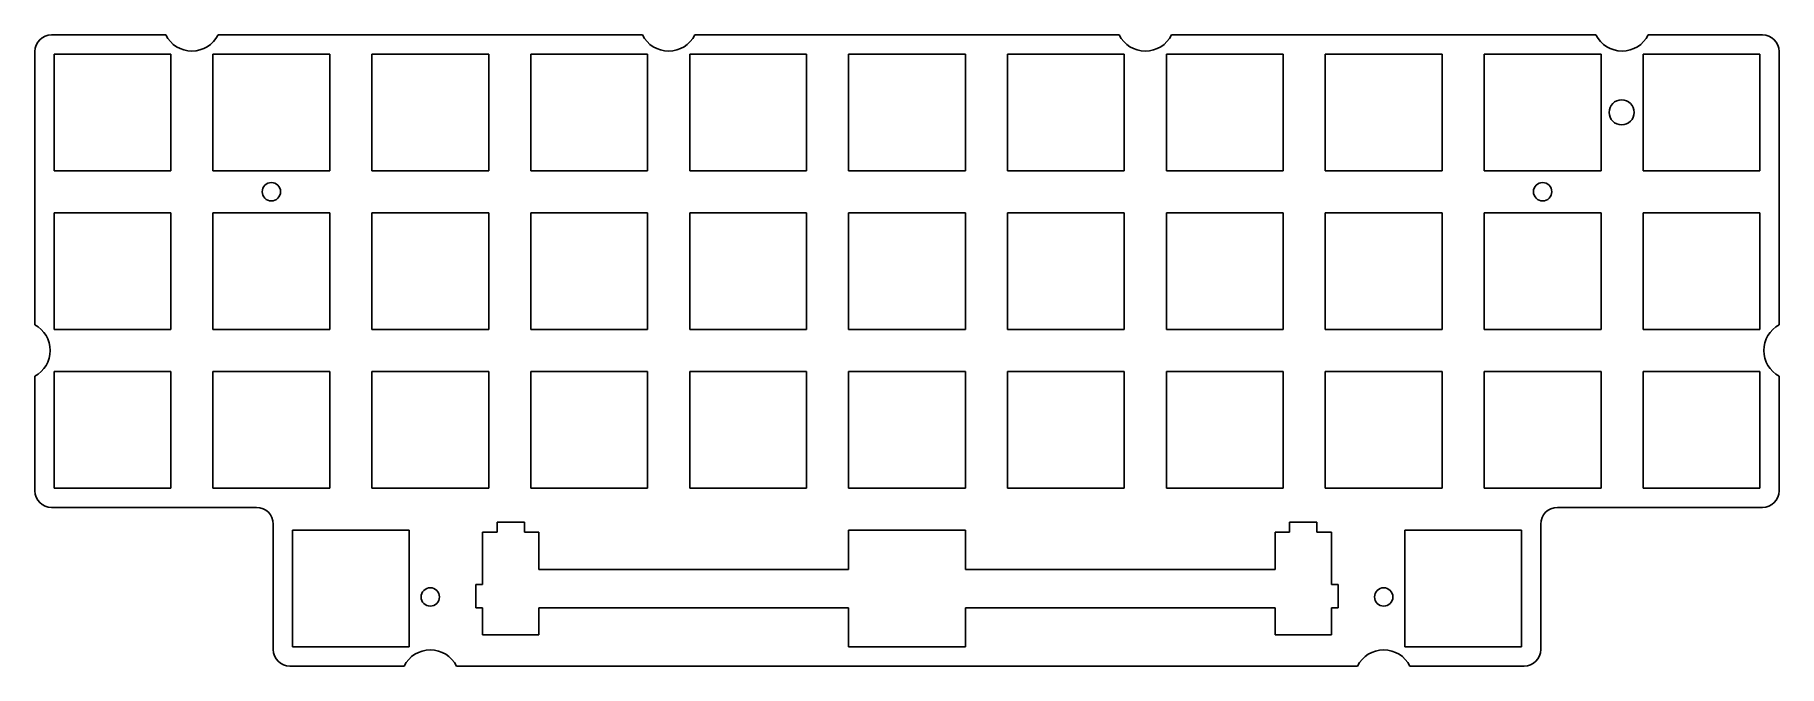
# Model space of a CAD drawing. Header units: millimetres. Extents: x -2669 to 2642, y -1209 to 715.
import ezdxf

# ---------------------------------------------------------------- set-up
doc = ezdxf.new("R2010")
doc.units = ezdxf.units.MM
for name, color, linetype in [('Shape1000', 7, 'CONTINUOUS'), ('Shape1001', 7, 'CONTINUOUS'), ('Shape1002', 7, 'CONTINUOUS'), ('Shape1003', 7, 'CONTINUOUS'), ('Shape1004', 7, 'CONTINUOUS'), ('Shape1005', 7, 'CONTINUOUS'), ('Shape1006', 7, 'CONTINUOUS'), ('Shape1007', 7, 'CONTINUOUS'), ('Shape1008', 7, 'CONTINUOUS'), ('Shape1009', 7, 'CONTINUOUS'), ('Shape1010', 7, 'CONTINUOUS'), ('Shape1011', 7, 'CONTINUOUS'), ('Shape1012', 7, 'CONTINUOUS'), ('Shape1013', 7, 'CONTINUOUS'), ('Shape1014', 7, 'CONTINUOUS'), ('Shape1015', 7, 'CONTINUOUS'), ('Shape1016', 7, 'CONTINUOUS'), ('Shape1017', 7, 'CONTINUOUS'), ('Shape1018', 7, 'CONTINUOUS'), ('Shape1019', 7, 'CONTINUOUS'), ('Shape1020', 7, 'CONTINUOUS'), ('Shape1021', 7, 'CONTINUOUS'), ('Shape1022', 7, 'CONTINUOUS'), ('Shape1023', 7, 'CONTINUOUS'), ('Shape1024', 7, 'CONTINUOUS'), ('Shape1025', 7, 'CONTINUOUS'), ('Shape1026', 7, 'CONTINUOUS'), ('Shape1027', 7, 'CONTINUOUS'), ('Shape2153', 7, 'CONTINUOUS'), ('Shape2154', 7, 'CONTINUOUS'), ('Shape2155', 7, 'CONTINUOUS'), ('Shape2156', 7, 'CONTINUOUS'), ('Shape2385', 7, 'CONTINUOUS'), ('Shape2386', 7, 'CONTINUOUS'), ('Shape2387', 7, 'CONTINUOUS'), ('Shape2388', 7, 'CONTINUOUS'), ('Shape2389', 7, 'CONTINUOUS'), ('Shape2390', 7, 'CONTINUOUS'), ('Shape2391', 7, 'CONTINUOUS'), ('Shape2392', 7, 'CONTINUOUS'), ('Shape2393', 7, 'CONTINUOUS'), ('Shape2394', 7, 'CONTINUOUS'), ('Shape2395', 7, 'CONTINUOUS'), ('Shape2396', 7, 'CONTINUOUS'), ('Shape2397', 7, 'CONTINUOUS'), ('Shape2398', 7, 'CONTINUOUS'), ('Shape2399', 7, 'CONTINUOUS'), ('Shape2400', 7, 'CONTINUOUS'), ('Shape2401', 7, 'CONTINUOUS'), ('Shape2402', 7, 'CONTINUOUS'), ('Shape2403', 7, 'CONTINUOUS'), ('Shape2404', 7, 'CONTINUOUS'), ('Shape2405', 7, 'CONTINUOUS'), ('Shape2406', 7, 'CONTINUOUS'), ('Shape2407', 7, 'CONTINUOUS'), ('Shape2408', 7, 'CONTINUOUS'), ('Shape2409', 7, 'CONTINUOUS'), ('Shape2410', 7, 'CONTINUOUS'), ('Shape2411', 7, 'CONTINUOUS'), ('Shape2412', 7, 'CONTINUOUS'), ('Shape2413', 7, 'CONTINUOUS'), ('Shape2414', 7, 'CONTINUOUS'), ('Shape2415', 7, 'CONTINUOUS'), ('Shape2416', 7, 'CONTINUOUS'), ('Shape2521', 7, 'CONTINUOUS'), ('Shape852', 7, 'CONTINUOUS'), ('Shape853', 7, 'CONTINUOUS'), ('Shape854', 7, 'CONTINUOUS'), ('Shape855', 7, 'CONTINUOUS'), ('Shape856', 7, 'CONTINUOUS'), ('Shape857', 7, 'CONTINUOUS'), ('Shape858', 7, 'CONTINUOUS'), ('Shape859', 7, 'CONTINUOUS'), ('Shape860', 7, 'CONTINUOUS'), ('Shape861', 7, 'CONTINUOUS'), ('Shape862', 7, 'CONTINUOUS'), ('Shape863', 7, 'CONTINUOUS'), ('Shape864', 7, 'CONTINUOUS'), ('Shape865', 7, 'CONTINUOUS'), ('Shape866', 7, 'CONTINUOUS'), ('Shape867', 7, 'CONTINUOUS'), ('Shape868', 7, 'CONTINUOUS'), ('Shape869', 7, 'CONTINUOUS'), ('Shape870', 7, 'CONTINUOUS'), ('Shape871', 7, 'CONTINUOUS'), ('Shape872', 7, 'CONTINUOUS'), ('Shape873', 7, 'CONTINUOUS'), ('Shape874', 7, 'CONTINUOUS'), ('Shape875', 7, 'CONTINUOUS'), ('Shape876', 7, 'CONTINUOUS'), ('Shape877', 7, 'CONTINUOUS'), ('Shape878', 7, 'CONTINUOUS'), ('Shape879', 7, 'CONTINUOUS'), ('Shape880', 7, 'CONTINUOUS'), ('Shape881', 7, 'CONTINUOUS'), ('Shape882', 7, 'CONTINUOUS'), ('Shape883', 7, 'CONTINUOUS'), ('Shape884', 7, 'CONTINUOUS'), ('Shape885', 7, 'CONTINUOUS'), ('Shape886', 7, 'CONTINUOUS'), ('Shape887', 7, 'CONTINUOUS'), ('Shape888', 7, 'CONTINUOUS'), ('Shape889', 7, 'CONTINUOUS'), ('Shape890', 7, 'CONTINUOUS'), ('Shape891', 7, 'CONTINUOUS'), ('Shape892', 7, 'CONTINUOUS'), ('Shape893', 7, 'CONTINUOUS'), ('Shape894', 7, 'CONTINUOUS'), ('Shape895', 7, 'CONTINUOUS'), ('Shape896', 7, 'CONTINUOUS'), ('Shape897', 7, 'CONTINUOUS'), ('Shape898', 7, 'CONTINUOUS'), ('Shape899', 7, 'CONTINUOUS'), ('Shape900', 7, 'CONTINUOUS'), ('Shape901', 7, 'CONTINUOUS'), ('Shape902', 7, 'CONTINUOUS'), ('Shape903', 7, 'CONTINUOUS'), ('Shape904', 7, 'CONTINUOUS'), ('Shape905', 7, 'CONTINUOUS'), ('Shape906', 7, 'CONTINUOUS'), ('Shape907', 7, 'CONTINUOUS'), ('Shape908', 7, 'CONTINUOUS'), ('Shape909', 7, 'CONTINUOUS'), ('Shape910', 7, 'CONTINUOUS'), ('Shape911', 7, 'CONTINUOUS'), ('Shape912', 7, 'CONTINUOUS'), ('Shape913', 7, 'CONTINUOUS'), ('Shape914', 7, 'CONTINUOUS'), ('Shape915', 7, 'CONTINUOUS'), ('Shape916', 7, 'CONTINUOUS'), ('Shape917', 7, 'CONTINUOUS'), ('Shape918', 7, 'CONTINUOUS'), ('Shape919', 7, 'CONTINUOUS'), ('Shape920', 7, 'CONTINUOUS'), ('Shape921', 7, 'CONTINUOUS'), ('Shape922', 7, 'CONTINUOUS'), ('Shape923', 7, 'CONTINUOUS'), ('Shape924', 7, 'CONTINUOUS'), ('Shape925', 7, 'CONTINUOUS'), ('Shape926', 7, 'CONTINUOUS'), ('Shape927', 7, 'CONTINUOUS'), ('Shape928', 7, 'CONTINUOUS'), ('Shape929', 7, 'CONTINUOUS'), ('Shape930', 7, 'CONTINUOUS'), ('Shape931', 7, 'CONTINUOUS'), ('Shape932', 7, 'CONTINUOUS'), ('Shape933', 7, 'CONTINUOUS'), ('Shape934', 7, 'CONTINUOUS'), ('Shape935', 7, 'CONTINUOUS'), ('Shape936', 7, 'CONTINUOUS'), ('Shape937', 7, 'CONTINUOUS'), ('Shape938', 7, 'CONTINUOUS'), ('Shape939', 7, 'CONTINUOUS'), ('Shape940', 7, 'CONTINUOUS'), ('Shape941', 7, 'CONTINUOUS'), ('Shape942', 7, 'CONTINUOUS'), ('Shape943', 7, 'CONTINUOUS'), ('Shape944', 7, 'CONTINUOUS'), ('Shape945', 7, 'CONTINUOUS'), ('Shape946', 7, 'CONTINUOUS'), ('Shape947', 7, 'CONTINUOUS'), ('Shape948', 7, 'CONTINUOUS'), ('Shape949', 7, 'CONTINUOUS'), ('Shape950', 7, 'CONTINUOUS'), ('Shape951', 7, 'CONTINUOUS'), ('Shape952', 7, 'CONTINUOUS'), ('Shape953', 7, 'CONTINUOUS'), ('Shape954', 7, 'CONTINUOUS'), ('Shape955', 7, 'CONTINUOUS'), ('Shape956', 7, 'CONTINUOUS'), ('Shape957', 7, 'CONTINUOUS'), ('Shape958', 7, 'CONTINUOUS'), ('Shape959', 7, 'CONTINUOUS'), ('Shape960', 7, 'CONTINUOUS'), ('Shape961', 7, 'CONTINUOUS'), ('Shape962', 7, 'CONTINUOUS'), ('Shape963', 7, 'CONTINUOUS'), ('Shape964', 7, 'CONTINUOUS'), ('Shape965', 7, 'CONTINUOUS'), ('Shape966', 7, 'CONTINUOUS'), ('Shape967', 7, 'CONTINUOUS'), ('Shape968', 7, 'CONTINUOUS'), ('Shape969', 7, 'CONTINUOUS'), ('Shape970', 7, 'CONTINUOUS'), ('Shape971', 7, 'CONTINUOUS'), ('Shape972', 7, 'CONTINUOUS'), ('Shape973', 7, 'CONTINUOUS'), ('Shape974', 7, 'CONTINUOUS'), ('Shape975', 7, 'CONTINUOUS'), ('Shape976', 7, 'CONTINUOUS'), ('Shape977', 7, 'CONTINUOUS'), ('Shape978', 7, 'CONTINUOUS'), ('Shape979', 7, 'CONTINUOUS'), ('Shape980', 7, 'CONTINUOUS'), ('Shape981', 7, 'CONTINUOUS'), ('Shape982', 7, 'CONTINUOUS'), ('Shape983', 7, 'CONTINUOUS'), ('Shape984', 7, 'CONTINUOUS'), ('Shape985', 7, 'CONTINUOUS'), ('Shape986', 7, 'CONTINUOUS'), ('Shape987', 7, 'CONTINUOUS'), ('Shape988', 7, 'CONTINUOUS'), ('Shape989', 7, 'CONTINUOUS'), ('Shape990', 7, 'CONTINUOUS'), ('Shape991', 7, 'CONTINUOUS'), ('Shape992', 7, 'CONTINUOUS'), ('Shape993', 7, 'CONTINUOUS'), ('Shape994', 7, 'CONTINUOUS'), ('Shape995', 7, 'CONTINUOUS'), ('Shape996', 7, 'CONTINUOUS'), ('Shape997', 7, 'CONTINUOUS'), ('Shape998', 7, 'CONTINUOUS'), ('Shape999', 7, 'CONTINUOUS')]:
    doc.layers.add(name, color=color, linetype=linetype)

msp = doc.modelspace()

# ---------------------------------------------------------------- linework, layer by layer
at = {"layer": 'Shape1000'}
msp.add_line((-1642.6, -667.162), (-1642.6, -311.562), dxfattribs=at)
at = {"layer": 'Shape1001'}
msp.add_line((-1642.6, -311.562), (-1287, -311.562), dxfattribs=at)
at = {"layer": 'Shape1002'}
msp.add_line((-1287, -311.562), (-1287, -667.162), dxfattribs=at)
at = {"layer": 'Shape1003'}
msp.add_line((-1287, -667.162), (-1642.6, -667.162), dxfattribs=at)
at = {"layer": 'Shape1004'}
msp.add_line((-674.862, -667.162), (-674.862, -311.562), dxfattribs=at)
at = {"layer": 'Shape1005'}
msp.add_line((-674.862, -311.562), (-319.262, -311.562), dxfattribs=at)
at = {"layer": 'Shape1006'}
msp.add_line((-319.262, -311.562), (-319.262, -667.162), dxfattribs=at)
at = {"layer": 'Shape1007'}
msp.add_line((-319.262, -667.162), (-674.862, -667.162), dxfattribs=at)
at = {"layer": 'Shape1008'}
msp.add_line((292.878, -667.162), (292.878, -311.562), dxfattribs=at)
at = {"layer": 'Shape1009'}
msp.add_line((292.878, -311.562), (648.478, -311.562), dxfattribs=at)
at = {"layer": 'Shape1010'}
msp.add_line((648.478, -311.562), (648.478, -667.162), dxfattribs=at)
at = {"layer": 'Shape1011'}
msp.add_line((648.478, -667.162), (292.878, -667.162), dxfattribs=at)
at = {"layer": 'Shape1012'}
msp.add_line((1260.62, -667.162), (1260.62, -311.562), dxfattribs=at)
at = {"layer": 'Shape1013'}
msp.add_line((1260.62, -311.562), (1616.22, -311.562), dxfattribs=at)
at = {"layer": 'Shape1014'}
msp.add_line((1616.22, -311.562), (1616.22, -667.162), dxfattribs=at)
at = {"layer": 'Shape1015'}
msp.add_line((1616.22, -667.162), (1260.62, -667.162), dxfattribs=at)
at = {"layer": 'Shape1016'}
msp.add_line((1744.49, -667.162), (1744.49, -311.562), dxfattribs=at)
at = {"layer": 'Shape1017'}
msp.add_line((1744.49, -311.562), (2100.09, -311.562), dxfattribs=at)
at = {"layer": 'Shape1018'}
msp.add_line((2100.09, -311.562), (2100.09, -667.162), dxfattribs=at)
at = {"layer": 'Shape1019'}
msp.add_line((2100.09, -667.162), (1744.49, -667.162), dxfattribs=at)
at = {"layer": 'Shape1020'}
msp.add_line((-1528.94, -1151.03), (-1884.54, -1151.03), dxfattribs=at)
at = {"layer": 'Shape1021'}
msp.add_line((-1884.54, -1151.03), (-1884.54, -795.432), dxfattribs=at)
at = {"layer": 'Shape1022'}
msp.add_line((-1884.54, -795.432), (-1528.94, -795.432), dxfattribs=at)
at = {"layer": 'Shape1023'}
msp.add_line((-1528.94, -795.432), (-1528.94, -1151.03), dxfattribs=at)
at = {"layer": 'Shape1024'}
msp.add_line((-1770.87, -667.162), (-2126.47, -667.162), dxfattribs=at)
at = {"layer": 'Shape1025'}
msp.add_line((-2126.47, -667.162), (-2126.47, -311.562), dxfattribs=at)
at = {"layer": 'Shape1026'}
msp.add_line((-2126.47, -311.562), (-1770.87, -311.562), dxfattribs=at)
at = {"layer": 'Shape1027'}
msp.add_line((-1770.87, -311.562), (-1770.87, -667.162), dxfattribs=at)
at = {"layer": 'Shape2153'}
msp.add_circle((1438.4, -998.614), 27.94, dxfattribs=at)
at = {"layer": 'Shape2154'}
msp.add_circle((-1464.82, -998.614), 27.94, dxfattribs=at)
at = {"layer": 'Shape2155'}
msp.add_circle((1922.27, 236.461), 27.94, dxfattribs=at)
at = {"layer": 'Shape2156'}
msp.add_circle((-1948.69, 236.461), 27.94, dxfattribs=at)
at = {"layer": 'Shape2385'}
msp.add_arc((2164.22, 754.053), 88.9, -153.652, -26.3477, dxfattribs=at)
at = {"layer": 'Shape2386'}
msp.add_line((2243.89, 714.598), (2591.58, 714.598), dxfattribs=at)
at = {"layer": 'Shape2387'}
msp.add_arc((2591.58, 663.798), 50.8, 0, 90, dxfattribs=at)
at = {"layer": 'Shape2388'}
msp.add_line((2642.38, 663.798), (2642.38, -169.112), dxfattribs=at)
at = {"layer": 'Shape2389'}
msp.add_arc((2684.45, -247.427), 88.9, 118.244, -118.244, dxfattribs=at)
at = {"layer": 'Shape2390'}
msp.add_line((2642.38, -325.743), (2642.38, -674.782), dxfattribs=at)
at = {"layer": 'Shape2391'}
msp.add_arc((2591.58, -674.782), 50.8, -90, 0, dxfattribs=at)
at = {"layer": 'Shape2392'}
msp.add_line((2591.58, -725.582), (1967.37, -725.582), dxfattribs=at)
at = {"layer": 'Shape2393'}
msp.add_arc((1967.37, -776.382), 50.8, 90, 180, dxfattribs=at)
at = {"layer": 'Shape2394'}
msp.add_line((1916.57, -776.382), (1916.57, -1158.65), dxfattribs=at)
at = {"layer": 'Shape2395'}
msp.add_arc((1865.77, -1158.65), 50.8, -90, 0, dxfattribs=at)
at = {"layer": 'Shape2396'}
msp.add_line((1865.77, -1209.45), (1518.08, -1209.45), dxfattribs=at)
at = {"layer": 'Shape2397'}
msp.add_arc((1438.42, -1248.91), 88.9, 26.3477, 153.652, dxfattribs=at)
at = {"layer": 'Shape2398'}
msp.add_line((1358.75, -1209.45), (-1385.14, -1209.45), dxfattribs=at)
at = {"layer": 'Shape2399'}
msp.add_arc((-1464.8, -1248.91), 88.9, 26.3477, 153.652, dxfattribs=at)
at = {"layer": 'Shape2400'}
msp.add_line((-1544.47, -1209.45), (-1892.16, -1209.45), dxfattribs=at)
at = {"layer": 'Shape2401'}
msp.add_arc((-1892.16, -1158.65), 50.8, 180, -90, dxfattribs=at)
at = {"layer": 'Shape2402'}
msp.add_line((-1942.96, -1158.65), (-1942.96, -776.382), dxfattribs=at)
at = {"layer": 'Shape2403'}
msp.add_arc((-1993.76, -776.382), 50.8, 0, 90, dxfattribs=at)
at = {"layer": 'Shape2404'}
msp.add_line((-1993.76, -725.582), (-2617.96, -725.582), dxfattribs=at)
at = {"layer": 'Shape2405'}
msp.add_arc((-2617.96, -674.782), 50.8, 180, -90, dxfattribs=at)
at = {"layer": 'Shape2406'}
msp.add_line((-2668.76, -674.782), (-2668.76, -325.743), dxfattribs=at)
at = {"layer": 'Shape2407'}
msp.add_arc((-2710.83, -247.427), 88.9, -61.7563, 61.7563, dxfattribs=at)
at = {"layer": 'Shape2408'}
msp.add_line((-2668.76, -169.112), (-2668.76, 663.798), dxfattribs=at)
at = {"layer": 'Shape2409'}
msp.add_arc((-2617.96, 663.798), 50.8, 90, 180, dxfattribs=at)
at = {"layer": 'Shape2410'}
msp.add_line((-2617.96, 714.598), (-2270.27, 714.598), dxfattribs=at)
at = {"layer": 'Shape2411'}
msp.add_arc((-2190.61, 754.053), 88.9, -153.652, -26.3477, dxfattribs=at)
at = {"layer": 'Shape2412'}
msp.add_line((-2110.94, 714.598), (-818.662, 714.598), dxfattribs=at)
at = {"layer": 'Shape2413'}
msp.add_arc((-738.997, 754.053), 88.9, -153.652, -26.3477, dxfattribs=at)
at = {"layer": 'Shape2414'}
msp.add_line((-659.332, 714.598), (632.948, 714.598), dxfattribs=at)
at = {"layer": 'Shape2415'}
msp.add_arc((712.613, 754.053), 88.9, -153.652, -26.3477, dxfattribs=at)
at = {"layer": 'Shape2416'}
msp.add_line((792.278, 714.598), (2084.56, 714.598), dxfattribs=at)
at = {"layer": 'Shape2521'}
msp.add_circle((2162.93, 478.377), 38.1, dxfattribs=at)
at = {"layer": 'Shape852'}
msp.add_line((-190.992, -1031.64), (-1133.99, -1031.64), dxfattribs=at)
at = {"layer": 'Shape853'}
msp.add_line((-1133.99, -1031.64), (-1133.99, -1113.69), dxfattribs=at)
at = {"layer": 'Shape854'}
msp.add_line((-1133.99, -1113.69), (-1305.43, -1113.69), dxfattribs=at)
at = {"layer": 'Shape855'}
msp.add_line((-1305.43, -1113.69), (-1305.43, -1031.64), dxfattribs=at)
at = {"layer": 'Shape856'}
msp.add_line((-1305.43, -1031.64), (-1326.4, -1031.64), dxfattribs=at)
at = {"layer": 'Shape857'}
msp.add_line((-1326.4, -1031.64), (-1326.4, -960.551), dxfattribs=at)
at = {"layer": 'Shape858'}
msp.add_line((-1326.4, -960.551), (-1305.43, -960.551), dxfattribs=at)
at = {"layer": 'Shape859'}
msp.add_line((-1305.43, -960.551), (-1305.43, -801.291), dxfattribs=at)
at = {"layer": 'Shape860'}
msp.add_line((-1305.43, -801.291), (-1261.61, -801.291), dxfattribs=at)
at = {"layer": 'Shape861'}
msp.add_line((-1261.61, -801.291), (-1261.61, -770.805), dxfattribs=at)
at = {"layer": 'Shape862'}
msp.add_line((-1261.61, -770.805), (-1177.78, -770.805), dxfattribs=at)
at = {"layer": 'Shape863'}
msp.add_line((-1177.78, -770.805), (-1177.78, -801.291), dxfattribs=at)
at = {"layer": 'Shape864'}
msp.add_line((-1177.78, -801.291), (-1133.99, -801.291), dxfattribs=at)
at = {"layer": 'Shape865'}
msp.add_line((-1133.99, -801.291), (-1133.99, -914.803), dxfattribs=at)
at = {"layer": 'Shape866'}
msp.add_line((-1133.99, -914.803), (-190.992, -914.803), dxfattribs=at)
at = {"layer": 'Shape867'}
msp.add_line((-190.992, -914.803), (-190.992, -795.432), dxfattribs=at)
at = {"layer": 'Shape868'}
msp.add_line((-190.992, -795.432), (164.608, -795.432), dxfattribs=at)
at = {"layer": 'Shape869'}
msp.add_line((164.608, -795.432), (164.608, -914.803), dxfattribs=at)
at = {"layer": 'Shape870'}
msp.add_line((164.608, -914.803), (1107.59, -914.803), dxfattribs=at)
at = {"layer": 'Shape871'}
msp.add_line((1107.59, -914.803), (1107.59, -801.291), dxfattribs=at)
at = {"layer": 'Shape872'}
msp.add_line((1107.59, -801.291), (1151.4, -801.291), dxfattribs=at)
at = {"layer": 'Shape873'}
msp.add_line((1151.4, -801.291), (1151.4, -770.805), dxfattribs=at)
at = {"layer": 'Shape874'}
msp.add_line((1151.4, -770.805), (1235.2, -770.805), dxfattribs=at)
at = {"layer": 'Shape875'}
msp.add_line((1235.2, -770.805), (1235.2, -801.291), dxfattribs=at)
at = {"layer": 'Shape876'}
msp.add_line((1235.2, -801.291), (1279.01, -801.291), dxfattribs=at)
at = {"layer": 'Shape877'}
msp.add_line((1279.01, -801.291), (1279.01, -960.551), dxfattribs=at)
at = {"layer": 'Shape878'}
msp.add_line((1279.01, -960.551), (1299.99, -960.551), dxfattribs=at)
at = {"layer": 'Shape879'}
msp.add_line((1299.99, -960.551), (1299.99, -1031.64), dxfattribs=at)
at = {"layer": 'Shape880'}
msp.add_line((1299.99, -1031.64), (1279.01, -1031.64), dxfattribs=at)
at = {"layer": 'Shape881'}
msp.add_line((1279.01, -1031.64), (1279.01, -1113.69), dxfattribs=at)
at = {"layer": 'Shape882'}
msp.add_line((1279.01, -1113.69), (1107.59, -1113.69), dxfattribs=at)
at = {"layer": 'Shape883'}
msp.add_line((1107.59, -1113.69), (1107.59, -1031.64), dxfattribs=at)
at = {"layer": 'Shape884'}
msp.add_line((1107.59, -1031.64), (164.608, -1031.64), dxfattribs=at)
at = {"layer": 'Shape885'}
msp.add_line((164.608, -1031.64), (164.608, -1151.03), dxfattribs=at)
at = {"layer": 'Shape886'}
msp.add_line((164.608, -1151.03), (-190.992, -1151.03), dxfattribs=at)
at = {"layer": 'Shape887'}
msp.add_line((-190.992, -1151.03), (-190.992, -1031.64), dxfattribs=at)
at = {"layer": 'Shape888'}
msp.add_line((1132.35, 656.178), (1132.35, 300.578), dxfattribs=at)
at = {"layer": 'Shape889'}
msp.add_line((1132.35, 300.578), (776.748, 300.578), dxfattribs=at)
at = {"layer": 'Shape890'}
msp.add_line((776.748, 300.578), (776.748, 656.178), dxfattribs=at)
at = {"layer": 'Shape891'}
msp.add_line((776.748, 656.178), (1132.35, 656.178), dxfattribs=at)
at = {"layer": 'Shape892'}
msp.add_line((-2254.74, 300.578), (-2610.34, 300.578), dxfattribs=at)
at = {"layer": 'Shape893'}
msp.add_line((-2610.34, 300.578), (-2610.34, 656.178), dxfattribs=at)
at = {"layer": 'Shape894'}
msp.add_line((-2610.34, 656.178), (-2254.74, 656.178), dxfattribs=at)
at = {"layer": 'Shape895'}
msp.add_line((-2254.74, 656.178), (-2254.74, 300.578), dxfattribs=at)
at = {"layer": 'Shape896'}
msp.add_line((-1287, 656.178), (-1287, 300.578), dxfattribs=at)
at = {"layer": 'Shape897'}
msp.add_line((-1287, 300.578), (-1642.6, 300.578), dxfattribs=at)
at = {"layer": 'Shape898'}
msp.add_line((-1642.6, 300.578), (-1642.6, 656.178), dxfattribs=at)
at = {"layer": 'Shape899'}
msp.add_line((-1642.6, 656.178), (-1287, 656.178), dxfattribs=at)
at = {"layer": 'Shape900'}
msp.add_line((-1770.87, 656.178), (-1770.87, 300.578), dxfattribs=at)
at = {"layer": 'Shape901'}
msp.add_line((-1770.87, 300.578), (-2126.47, 300.578), dxfattribs=at)
at = {"layer": 'Shape902'}
msp.add_line((-2126.47, 300.578), (-2126.47, 656.178), dxfattribs=at)
at = {"layer": 'Shape903'}
msp.add_line((-2126.47, 656.178), (-1770.87, 656.178), dxfattribs=at)
at = {"layer": 'Shape904'}
msp.add_line((648.478, 300.578), (292.878, 300.578), dxfattribs=at)
at = {"layer": 'Shape905'}
msp.add_line((292.878, 300.578), (292.878, 656.178), dxfattribs=at)
at = {"layer": 'Shape906'}
msp.add_line((292.878, 656.178), (648.478, 656.178), dxfattribs=at)
at = {"layer": 'Shape907'}
msp.add_line((648.478, 656.178), (648.478, 300.578), dxfattribs=at)
at = {"layer": 'Shape908'}
msp.add_line((-674.862, 656.178), (-319.262, 656.178), dxfattribs=at)
at = {"layer": 'Shape909'}
msp.add_line((-319.262, 656.178), (-319.262, 300.578), dxfattribs=at)
at = {"layer": 'Shape910'}
msp.add_line((-319.262, 300.578), (-674.862, 300.578), dxfattribs=at)
at = {"layer": 'Shape911'}
msp.add_line((-674.862, 300.578), (-674.862, 656.178), dxfattribs=at)
at = {"layer": 'Shape912'}
msp.add_line((1260.62, 300.578), (1260.62, 656.178), dxfattribs=at)
at = {"layer": 'Shape913'}
msp.add_line((1260.62, 656.178), (1616.22, 656.178), dxfattribs=at)
at = {"layer": 'Shape914'}
msp.add_line((1616.22, 656.178), (1616.22, 300.578), dxfattribs=at)
at = {"layer": 'Shape915'}
msp.add_line((1616.22, 300.578), (1260.62, 300.578), dxfattribs=at)
at = {"layer": 'Shape916'}
msp.add_line((1502.55, -1151.03), (1502.55, -795.432), dxfattribs=at)
at = {"layer": 'Shape917'}
msp.add_line((1502.55, -795.432), (1858.15, -795.432), dxfattribs=at)
at = {"layer": 'Shape918'}
msp.add_line((1858.15, -795.432), (1858.15, -1151.03), dxfattribs=at)
at = {"layer": 'Shape919'}
msp.add_line((1858.15, -1151.03), (1502.55, -1151.03), dxfattribs=at)
at = {"layer": 'Shape920'}
msp.add_line((-1158.73, 656.178), (-803.132, 656.178), dxfattribs=at)
at = {"layer": 'Shape921'}
msp.add_line((-803.132, 656.178), (-803.132, 300.578), dxfattribs=at)
at = {"layer": 'Shape922'}
msp.add_line((-803.132, 300.578), (-1158.73, 300.578), dxfattribs=at)
at = {"layer": 'Shape923'}
msp.add_line((-1158.73, 300.578), (-1158.73, 656.178), dxfattribs=at)
at = {"layer": 'Shape924'}
msp.add_line((-190.992, 300.578), (-190.992, 656.178), dxfattribs=at)
at = {"layer": 'Shape925'}
msp.add_line((-190.992, 656.178), (164.608, 656.178), dxfattribs=at)
at = {"layer": 'Shape926'}
msp.add_line((164.608, 656.178), (164.608, 300.578), dxfattribs=at)
at = {"layer": 'Shape927'}
msp.add_line((164.608, 300.578), (-190.992, 300.578), dxfattribs=at)
at = {"layer": 'Shape928'}
msp.add_line((1744.49, 300.578), (1744.49, 656.178), dxfattribs=at)
at = {"layer": 'Shape929'}
msp.add_line((1744.49, 656.178), (2100.09, 656.178), dxfattribs=at)
at = {"layer": 'Shape930'}
msp.add_line((2100.09, 656.178), (2100.09, 300.578), dxfattribs=at)
at = {"layer": 'Shape931'}
msp.add_line((2100.09, 300.578), (1744.49, 300.578), dxfattribs=at)
at = {"layer": 'Shape932'}
msp.add_line((2583.96, 300.578), (2228.36, 300.578), dxfattribs=at)
at = {"layer": 'Shape933'}
msp.add_line((2228.36, 300.578), (2228.36, 656.178), dxfattribs=at)
at = {"layer": 'Shape934'}
msp.add_line((2228.36, 656.178), (2583.96, 656.178), dxfattribs=at)
at = {"layer": 'Shape935'}
msp.add_line((2583.96, 656.178), (2583.96, 300.578), dxfattribs=at)
at = {"layer": 'Shape936'}
msp.add_line((2228.36, -667.162), (2228.36, -311.562), dxfattribs=at)
at = {"layer": 'Shape937'}
msp.add_line((2228.36, -311.562), (2583.96, -311.562), dxfattribs=at)
at = {"layer": 'Shape938'}
msp.add_line((2583.96, -311.562), (2583.96, -667.162), dxfattribs=at)
at = {"layer": 'Shape939'}
msp.add_line((2583.96, -667.162), (2228.36, -667.162), dxfattribs=at)
at = {"layer": 'Shape940'}
msp.add_line((776.748, -667.162), (776.748, -311.562), dxfattribs=at)
at = {"layer": 'Shape941'}
msp.add_line((776.748, -311.562), (1132.35, -311.562), dxfattribs=at)
at = {"layer": 'Shape942'}
msp.add_line((1132.35, -311.562), (1132.35, -667.162), dxfattribs=at)
at = {"layer": 'Shape943'}
msp.add_line((1132.35, -667.162), (776.748, -667.162), dxfattribs=at)
at = {"layer": 'Shape944'}
msp.add_line((-190.992, -667.162), (-190.992, -311.562), dxfattribs=at)
at = {"layer": 'Shape945'}
msp.add_line((-190.992, -311.562), (164.608, -311.562), dxfattribs=at)
at = {"layer": 'Shape946'}
msp.add_line((164.608, -311.562), (164.608, -667.162), dxfattribs=at)
at = {"layer": 'Shape947'}
msp.add_line((164.608, -667.162), (-190.992, -667.162), dxfattribs=at)
at = {"layer": 'Shape948'}
msp.add_line((-1158.73, -667.162), (-1158.73, -311.562), dxfattribs=at)
at = {"layer": 'Shape949'}
msp.add_line((-1158.73, -311.562), (-803.132, -311.562), dxfattribs=at)
at = {"layer": 'Shape950'}
msp.add_line((-803.132, -311.562), (-803.132, -667.162), dxfattribs=at)
at = {"layer": 'Shape951'}
msp.add_line((-803.132, -667.162), (-1158.73, -667.162), dxfattribs=at)
at = {"layer": 'Shape952'}
msp.add_line((2228.36, -183.292), (2228.36, 172.308), dxfattribs=at)
at = {"layer": 'Shape953'}
msp.add_line((2228.36, 172.308), (2583.96, 172.308), dxfattribs=at)
at = {"layer": 'Shape954'}
msp.add_line((2583.96, 172.308), (2583.96, -183.292), dxfattribs=at)
at = {"layer": 'Shape955'}
msp.add_line((2583.96, -183.292), (2228.36, -183.292), dxfattribs=at)
at = {"layer": 'Shape956'}
msp.add_line((1260.62, -183.292), (1260.62, 172.308), dxfattribs=at)
at = {"layer": 'Shape957'}
msp.add_line((1260.62, 172.308), (1616.22, 172.308), dxfattribs=at)
at = {"layer": 'Shape958'}
msp.add_line((1616.22, 172.308), (1616.22, -183.292), dxfattribs=at)
at = {"layer": 'Shape959'}
msp.add_line((1616.22, -183.292), (1260.62, -183.292), dxfattribs=at)
at = {"layer": 'Shape960'}
msp.add_line((292.878, -183.292), (292.878, 172.308), dxfattribs=at)
at = {"layer": 'Shape961'}
msp.add_line((292.878, 172.308), (648.478, 172.308), dxfattribs=at)
at = {"layer": 'Shape962'}
msp.add_line((648.478, 172.308), (648.478, -183.292), dxfattribs=at)
at = {"layer": 'Shape963'}
msp.add_line((648.478, -183.292), (292.878, -183.292), dxfattribs=at)
at = {"layer": 'Shape964'}
msp.add_line((-674.862, -183.292), (-674.862, 172.308), dxfattribs=at)
at = {"layer": 'Shape965'}
msp.add_line((-674.862, 172.308), (-319.262, 172.308), dxfattribs=at)
at = {"layer": 'Shape966'}
msp.add_line((-319.262, 172.308), (-319.262, -183.292), dxfattribs=at)
at = {"layer": 'Shape967'}
msp.add_line((-319.262, -183.292), (-674.862, -183.292), dxfattribs=at)
at = {"layer": 'Shape968'}
msp.add_line((-1642.6, -183.292), (-1642.6, 172.308), dxfattribs=at)
at = {"layer": 'Shape969'}
msp.add_line((-1642.6, 172.308), (-1287, 172.308), dxfattribs=at)
at = {"layer": 'Shape970'}
msp.add_line((-1287, 172.308), (-1287, -183.292), dxfattribs=at)
at = {"layer": 'Shape971'}
msp.add_line((-1287, -183.292), (-1642.6, -183.292), dxfattribs=at)
at = {"layer": 'Shape972'}
msp.add_line((-2610.34, -183.292), (-2610.34, 172.308), dxfattribs=at)
at = {"layer": 'Shape973'}
msp.add_line((-2610.34, 172.308), (-2254.74, 172.308), dxfattribs=at)
at = {"layer": 'Shape974'}
msp.add_line((-2254.74, 172.308), (-2254.74, -183.292), dxfattribs=at)
at = {"layer": 'Shape975'}
msp.add_line((-2254.74, -183.292), (-2610.34, -183.292), dxfattribs=at)
at = {"layer": 'Shape976'}
msp.add_line((-2126.47, -183.292), (-2126.47, 172.308), dxfattribs=at)
at = {"layer": 'Shape977'}
msp.add_line((-2126.47, 172.308), (-1770.87, 172.308), dxfattribs=at)
at = {"layer": 'Shape978'}
msp.add_line((-1770.87, 172.308), (-1770.87, -183.292), dxfattribs=at)
at = {"layer": 'Shape979'}
msp.add_line((-1770.87, -183.292), (-2126.47, -183.292), dxfattribs=at)
at = {"layer": 'Shape980'}
msp.add_line((-1158.73, -183.292), (-1158.73, 172.308), dxfattribs=at)
at = {"layer": 'Shape981'}
msp.add_line((-1158.73, 172.308), (-803.132, 172.308), dxfattribs=at)
at = {"layer": 'Shape982'}
msp.add_line((-803.132, 172.308), (-803.132, -183.292), dxfattribs=at)
at = {"layer": 'Shape983'}
msp.add_line((-803.132, -183.292), (-1158.73, -183.292), dxfattribs=at)
at = {"layer": 'Shape984'}
msp.add_line((-190.992, -183.292), (-190.992, 172.308), dxfattribs=at)
at = {"layer": 'Shape985'}
msp.add_line((-190.992, 172.308), (164.608, 172.308), dxfattribs=at)
at = {"layer": 'Shape986'}
msp.add_line((164.608, 172.308), (164.608, -183.292), dxfattribs=at)
at = {"layer": 'Shape987'}
msp.add_line((164.608, -183.292), (-190.992, -183.292), dxfattribs=at)
at = {"layer": 'Shape988'}
msp.add_line((776.748, -183.292), (776.748, 172.308), dxfattribs=at)
at = {"layer": 'Shape989'}
msp.add_line((776.748, 172.308), (1132.35, 172.308), dxfattribs=at)
at = {"layer": 'Shape990'}
msp.add_line((1132.35, 172.308), (1132.35, -183.292), dxfattribs=at)
at = {"layer": 'Shape991'}
msp.add_line((1132.35, -183.292), (776.748, -183.292), dxfattribs=at)
at = {"layer": 'Shape992'}
msp.add_line((1744.49, -183.292), (1744.49, 172.308), dxfattribs=at)
at = {"layer": 'Shape993'}
msp.add_line((1744.49, 172.308), (2100.09, 172.308), dxfattribs=at)
at = {"layer": 'Shape994'}
msp.add_line((2100.09, 172.308), (2100.09, -183.292), dxfattribs=at)
at = {"layer": 'Shape995'}
msp.add_line((2100.09, -183.292), (1744.49, -183.292), dxfattribs=at)
at = {"layer": 'Shape996'}
msp.add_line((-2610.34, -667.162), (-2610.34, -311.562), dxfattribs=at)
at = {"layer": 'Shape997'}
msp.add_line((-2610.34, -311.562), (-2254.74, -311.562), dxfattribs=at)
at = {"layer": 'Shape998'}
msp.add_line((-2254.74, -311.562), (-2254.74, -667.162), dxfattribs=at)
at = {"layer": 'Shape999'}
msp.add_line((-2254.74, -667.162), (-2610.34, -667.162), dxfattribs=at)

doc.saveas('drawing.dxf')
